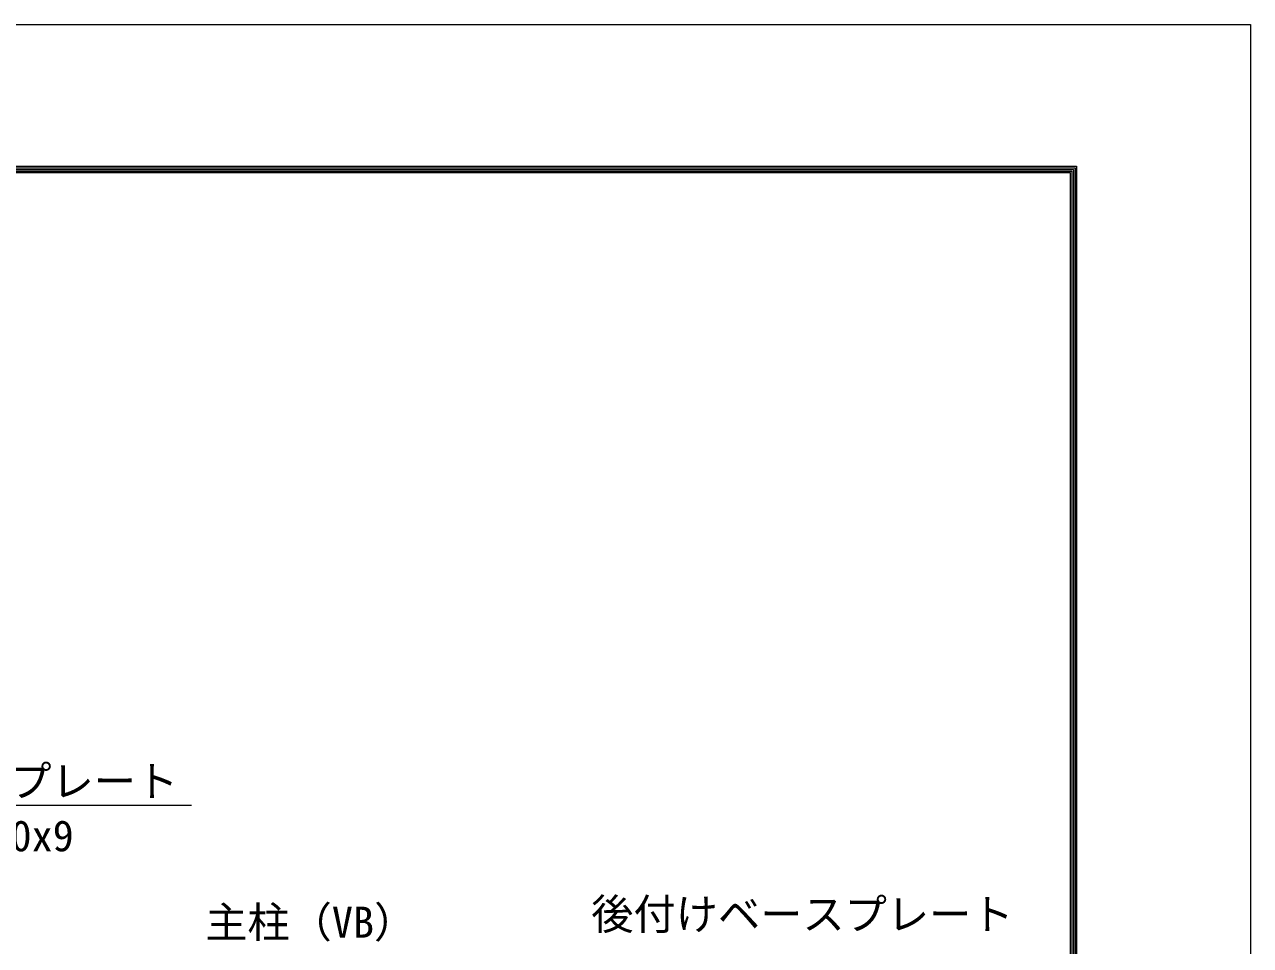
# Model space of a CAD drawing. Units: millimetres, scale not verified. Extents: x -4200 to 4200, y -2970 to 2970.
# Drawn here: x 2296 to 4200, y 1540 to 2970 of the extents above; entities that cross this region are included whole.
import ezdxf
from ezdxf.enums import TextEntityAlignment as Align

# ---------------------------------------------------------------- set-up
doc = ezdxf.new("R2010")
doc.units = ezdxf.units.MM
doc.header["$LTSCALE"] = 20
doc.layers.add('0-4_D-STR-TXT', color=7, linetype='Continuous', lineweight=9)
doc.layers.add('0-7_D-TTL', color=7, linetype='Continuous', lineweight=9)
doc.styles.add('ＭＳ ゴシック', font='')
doc.styles.get('ＭＳ ゴシック').set_extended_font_data('MS Gothic')

# ---------------------------------------------------------------- blocks, each defined once
blk = doc.blocks.new('MLeader2')
at = {"layer": '0-4_D-STR-TXT'}
blk.add_line((1976.69, 1905.5), (1960.24, 1942.57), dxfattribs=at)
for points in [[(1987.82, 1912.84), (1960.24, 1942.57), (1982.25, 1909.17)], [(1982.25, 1909.17), (2082.17, 1757.59), (2547.99, 1757.59), (2555.19, 1757.59)]]:
    blk.add_lwpolyline(points, dxfattribs=at)

msp = doc.modelspace()

# ---------------------------------------------------------------- linework, layer by layer
at = {"layer": '0-7_D-TTL', "color": 2, "lineweight": 18}
msp.add_lwpolyline([(-4200, 2970), (4200, 2970), (4200, -2970), (-4200, -2970)], close=True, dxfattribs=at)
msp.add_lwpolyline([(-4200, 2970), (4200, 2970), (4200, -2970), (-4200, -2970)], close=True, dxfattribs=at)
at = {"layer": '0-7_D-TTL'}
for points in [[(-3930, 2750), (3930, 2750), (3930, -2750), (-3930, -2750)], [(-3927.5, 2747.5), (3927.5, 2747.5), (3927.5, -2747.5), (-3927.5, -2747.5)], [(-3925, 2745), (3925, 2745), (3925, -2745), (-3925, -2745)], [(-3922.5, 2742.5), (3922.5, 2742.5), (3922.5, -2742.5), (-3922.5, -2742.5)], [(-3920, 2740), (3920, 2740), (3920, -2740), (-3920, -2740)]]:
    msp.add_lwpolyline(points, close=True, dxfattribs=at)

# ---------------------------------------------------------------- block references
at = {"layer": '0-4_D-STR-TXT'}
msp.add_blockref('MLeader2', (0, 0), dxfattribs=at)

# ---------------------------------------------------------------- texts
at = {"layer": '0-4_D-STR-TXT', "style": 'ＭＳ ゴシック'}
for s, p in [('ベースプレート', (2075.54, 1756.49)), ('180x180x9 ', (2077.99, 1671.6)), ('後付けベースプレート', (3176.16, 1549.86)), ('主柱（VB）', (2576.52, 1537.4))]:
    msp.add_text(s, height=48.09, dxfattribs=at).set_placement(p, align=Align.BOTTOM_LEFT)

doc.saveas('drawing.dxf')
